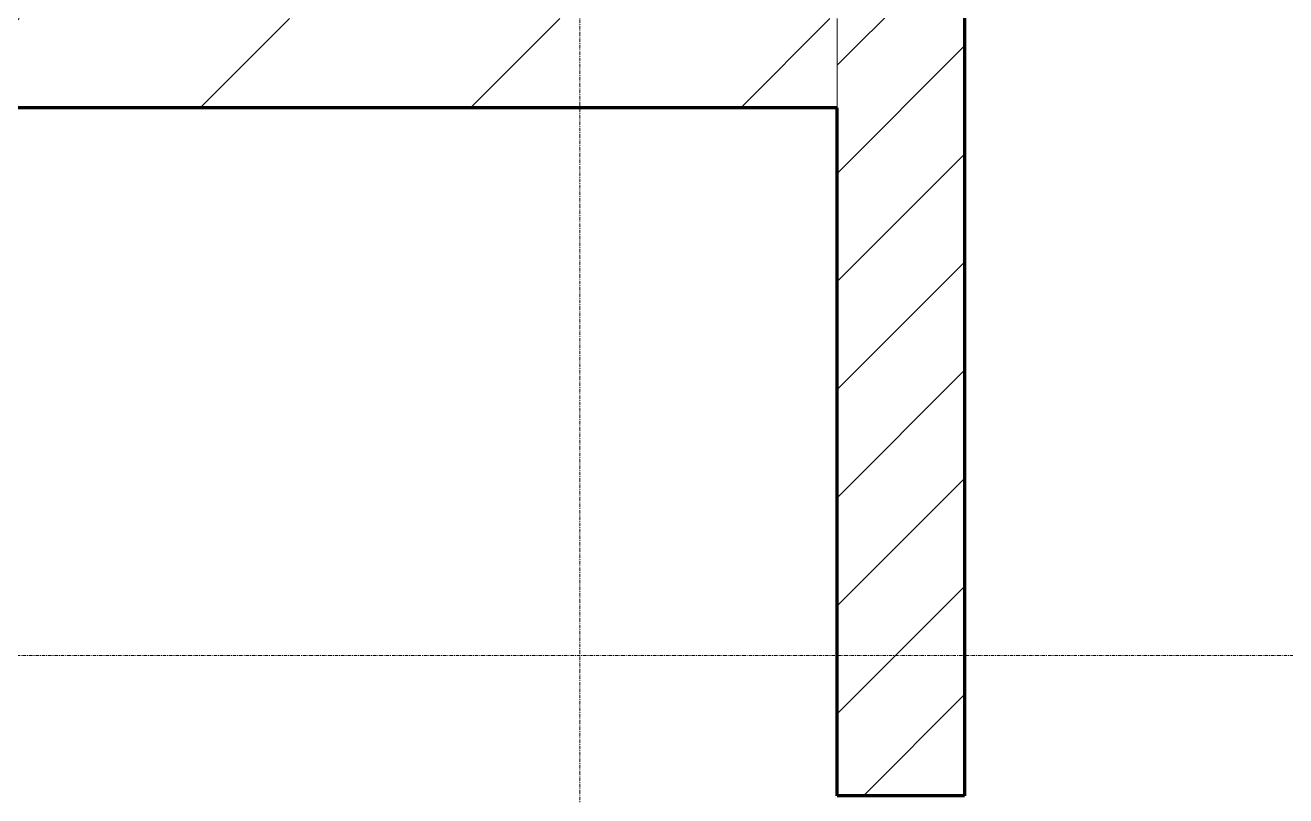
# Model space of a CAD drawing. Header units: millimetres. Extents: x -726012 to -647389, y -20772 to 18805.
# Drawn here: x -699953 to -697974, y -4541 to -3331 of the extents above; entities that cross this region are included whole.
import ezdxf

# ---------------------------------------------------------------- set-up
doc = ezdxf.new("R2010")
doc.units = ezdxf.units.MM
doc.linetypes.add('DPA_Grid _ Level 100', pattern=[10, 5.5, -1.6, 1.3, -1.6])
for name, color, linetype, lineweight in [('A-WALL', 5, 'Continuous', 35), ('A-WALL-PATT', 1, 'Continuous', 35), ('S-GRID', 251, 'Continuous', 9)]:
    doc.layers.add(name, color=color, linetype=linetype, lineweight=lineweight)

# ---------------------------------------------------------------- blocks, each defined once
blk = doc.blocks.new('*U1069')
at = {"layer": 'S-GRID', "linetype": 'DPA_Grid _ Level 100'}
for p, q in [((-22800, -12746.5), (-22800, 25446.8)), ((24470.7, 3220.4), (-48391.9, 3220.4))]:
    blk.add_line(p, q, dxfattribs=at)

msp = doc.modelspace()

# ---------------------------------------------------------------- hatches: boundary and pattern name
at = {"layer": 'A-WALL-PATT', "lineweight": 9}
h = msp.add_hatch(dxfattribs=at)
h.set_pattern_fill('FP_2', color=256, style=0, pattern_type=2)
h.set_pattern_definition([(45, (0, 0), (-84.852814, 84.852814), [])])
h.paths.add_polyline_path([(-698678.2, -4541), (-698478.2, -4541), (-698478.2, 4129), (-698678.2, 4129), (-698678.2, -4217.3)])
h = msp.add_hatch(dxfattribs=at)
h.set_pattern_fill('FP_4', color=256, style=0, pattern_type=2)
h.set_pattern_definition([(45, (0, 0), (-212.13203, 212.13203), [])])
h.paths.add_polyline_path([(-698678.2, -3460.9), (-698678.2, -3320.9), (-701339.1, -3320.9), (-701288.7, -3343.5), (-701285, -3341.3), (-701279.8, -3341.3), (-701273.7, -3345.9), (-701272.7, -3350.6), (-701207.4, -3379.8), (-701225.7, -3420.9), (-701449.4, -3320.9), (-704939.1, -3320.9), (-704888.7, -3343.5), (-704885, -3341.3), (-704879.8, -3341.3), (-704873.7, -3345.9), (-704872.7, -3350.6), (-704807.4, -3379.8), (-704825.7, -3420.9), (-705049.4, -3320.9), (-716522.4, -3320.9), (-716522.4, -3460.9), (-699206.3, -3460.9)])

# ---------------------------------------------------------------- linework, layer by layer
at = {"layer": 'A-WALL', "color": 7, "lineweight": 70}
for p, q in [((-698478.2, 3929), (-698478.2, -4541)), ((-698678.2, -3460.9), (-701182.4, -3460.9)), ((-698678.2, -4541), (-698678.2, -3460.9)), ((-698478.2, -4541), (-698678.2, -4541))]:
    msp.add_line(p, q, dxfattribs=at)
at = {"layer": 'A-WALL', "lineweight": 9}
msp.add_line((-698678.2, -3320.9), (-698678.2, -3460.9), dxfattribs=at)

# ---------------------------------------------------------------- block references
msp.add_blockref('*U1069', (-676282.4, -7541.4))

doc.saveas('drawing.dxf')
